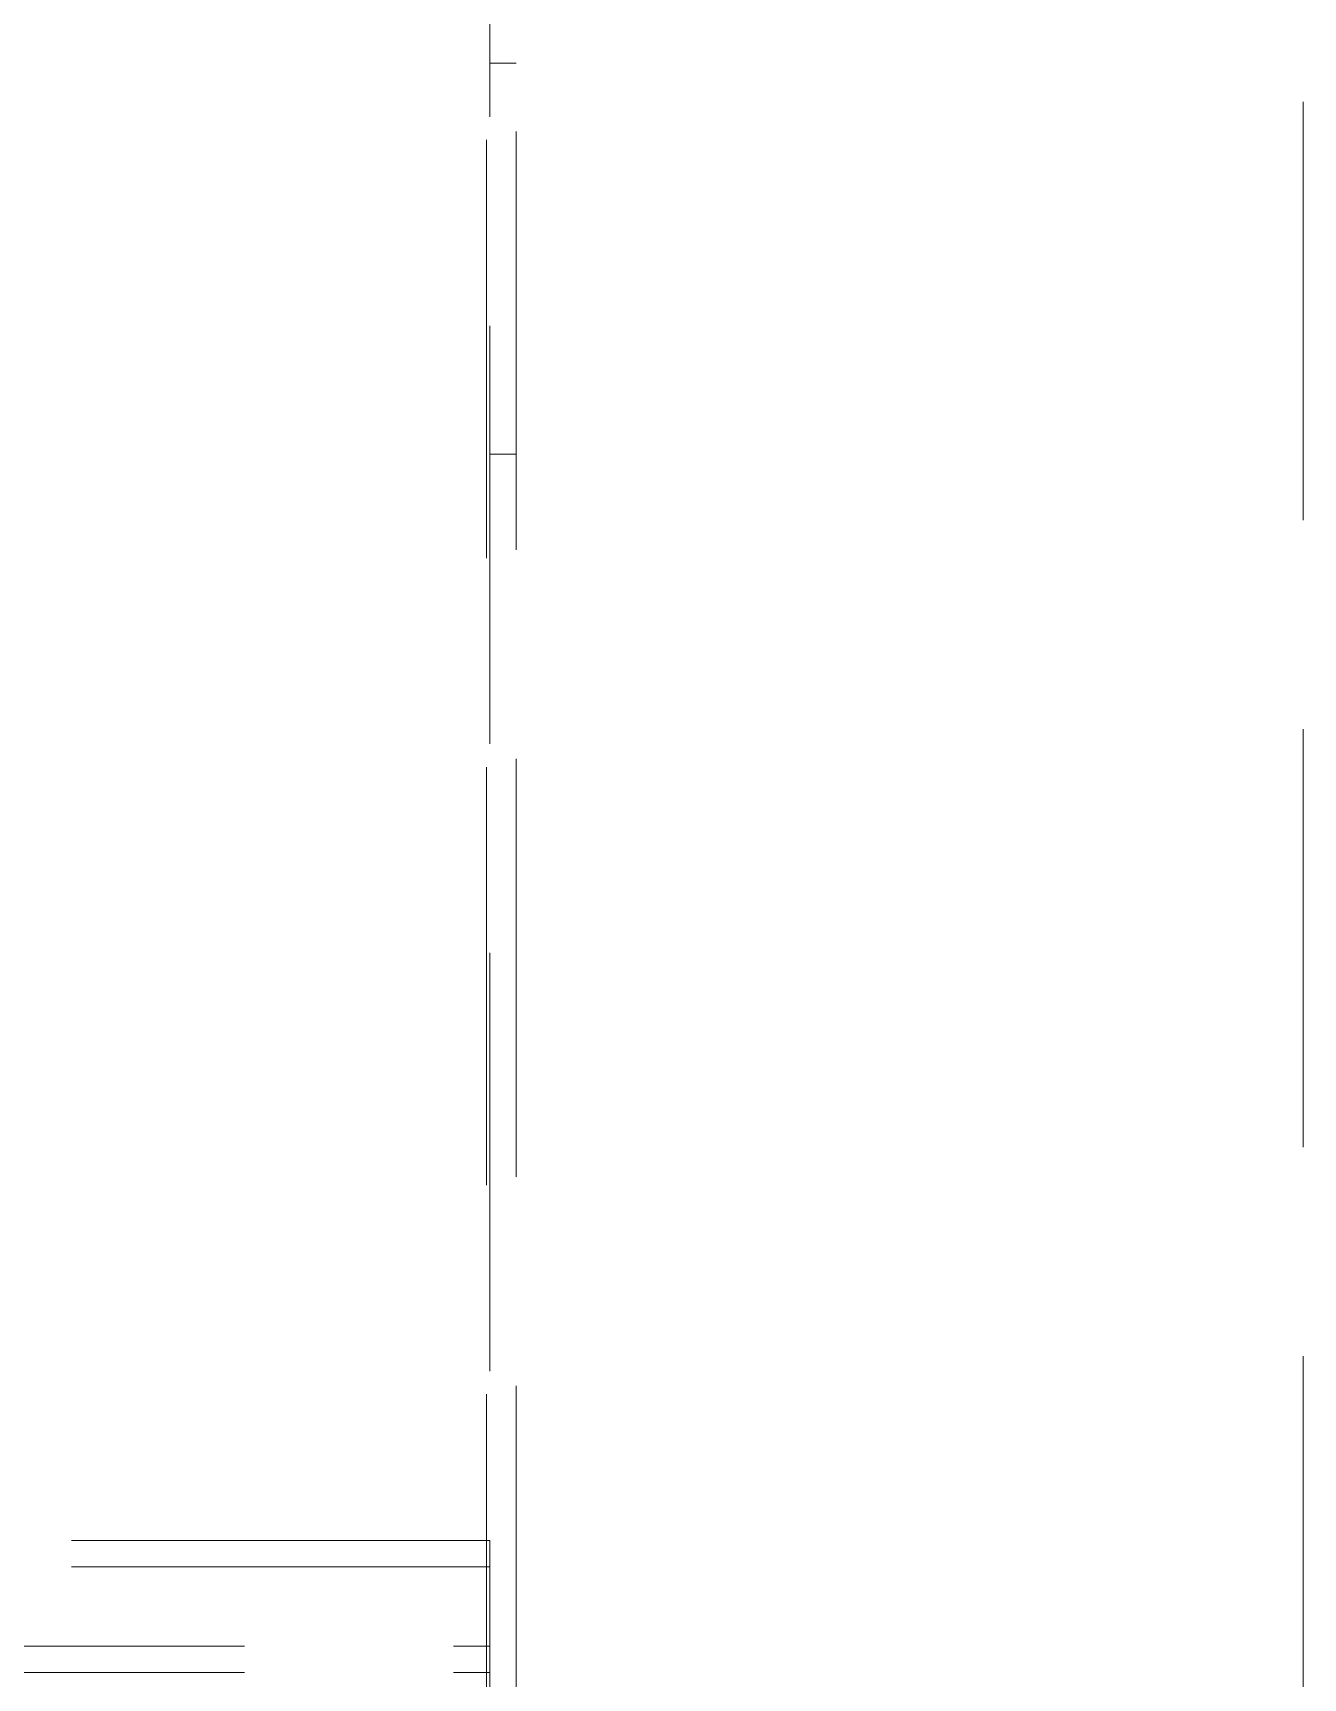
# Model space of a CAD drawing. Header units: millimetres. Extents: x 108 to 5832, y 144 to 4056.
# Drawn here: x 3917.5 to 3994.6, y 1445.5 to 1545.4 of the extents above; entities that cross this region are included whole.
import ezdxf

# ---------------------------------------------------------------- set-up
doc = ezdxf.new("R2010")
doc.units = ezdxf.units.MM
doc.header["$LTSCALE"] = 20
doc.linetypes.add('HIDDEN', pattern=[1.905, 1.27, -0.635])

msp = doc.modelspace()

# ---------------------------------------------------------------- linework, layer by layer
at = {"color": 1, "linetype": 'HIDDEN', "lineweight": 18}
for p, q in [((3994.62, 1769.814), (3994.62, 1129.814)), ((3946.82, 1768.014), (3946.82, 1131.614)), ((3945.02, 1767.507), (3945.02, 1132.121)), ((3945.22, 1603.814), (3945.22, 1453.814)), ((3945.22, 1543.564), (3946.82, 1543.564)), ((3946.82, 1519.814), (3945.22, 1519.814)), ((3945.22, 1453.814), (3866.82, 1453.814)), ((3945.22, 1453.814), (3945.22, 1452.214)), ((3945.22, 1452.214), (3866.82, 1452.214)), ((3945.22, 1452.214), (3945.22, 1447.414)), ((3866.82, 1447.414), (3945.22, 1447.414)), ((3945.22, 1445.814), (3945.22, 1447.414)), ((3866.82, 1445.814), (3945.22, 1445.814)), ((3945.22, 1445.814), (3945.22, 1295.814))]:
    msp.add_line(p, q, dxfattribs=at)

doc.saveas('drawing.dxf')
